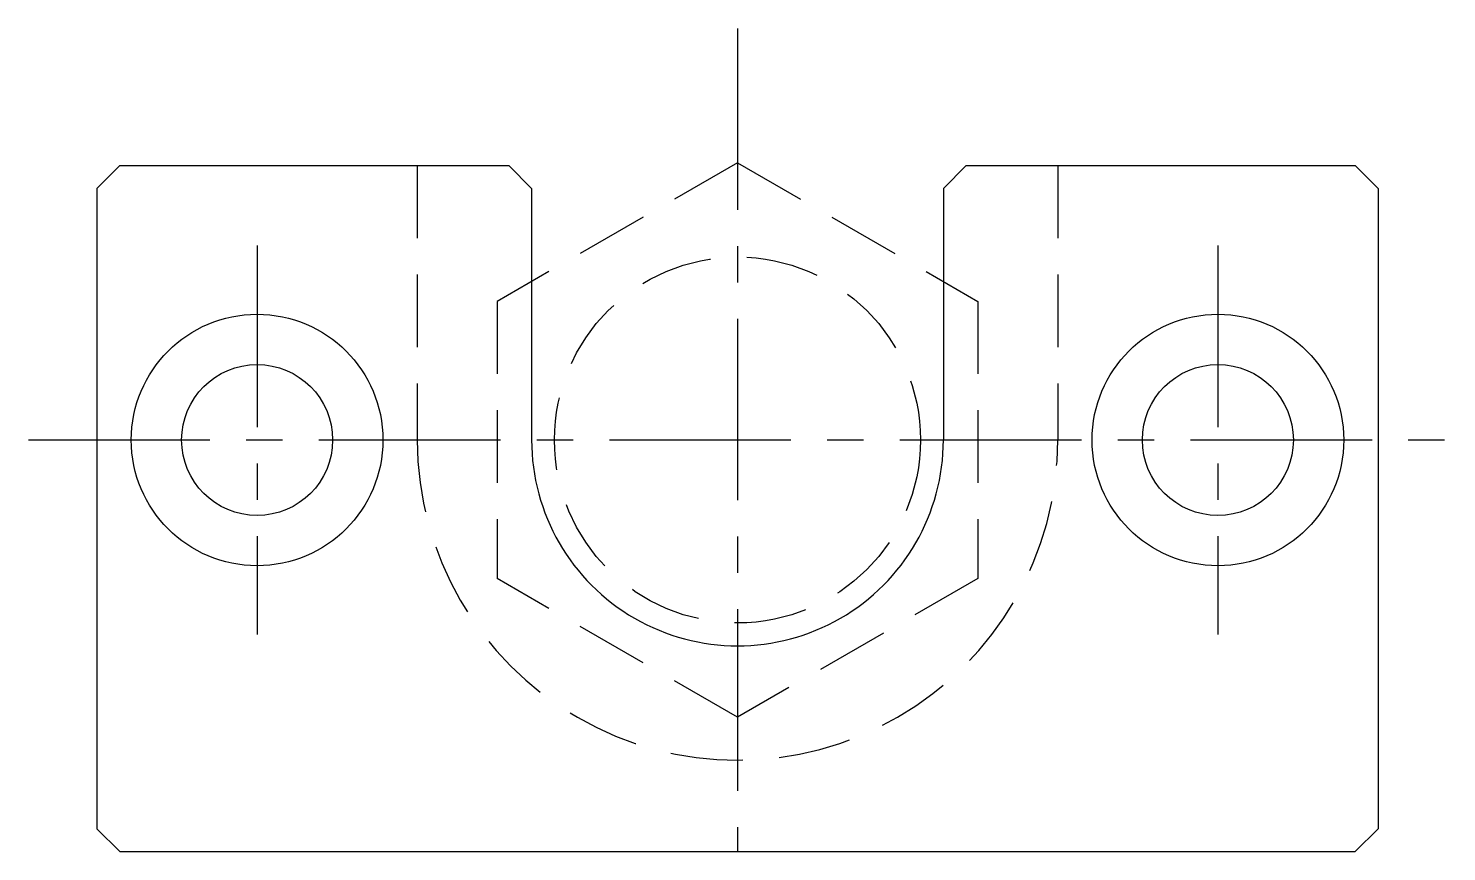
# Model space of a CAD drawing. Extents: x 21 to 322, y 20 to 272.
# Drawn here: x 260 to 322, y 103.5 to 139.5 of the extents above; entities outside this region: 2.
import ezdxf

# ---------------------------------------------------------------- set-up
doc = ezdxf.new("R2010")
doc.units = 0
doc.header["$LTSCALE"] = 0.25
doc.linetypes.add('CENTER', pattern=[50.8, 31.75, -6.35, 6.35, -6.35])
doc.linetypes.add('DASHED', pattern=[19.05, 12.7, -6.35])
doc.layers.get('0').update_dxf_attribs({"linetype": 'CONTINUOUS'})
doc.layers.add('CENTER', color=1, linetype='CENTER')

msp = doc.modelspace()

# ---------------------------------------------------------------- linework, layer by layer
for p, q in [((263.039522, 132.470589), (264.039522, 133.470589)), ((264.039522, 133.470589), (281.039522, 133.470589)), ((282.039522, 132.470589), (281.039522, 133.470589)), ((301.039522, 133.470589), (300.039522, 132.470589)), ((301.039522, 133.470589), (318.039522, 133.470589)), ((318.039522, 133.470589), (319.039522, 132.47059)), ((263.039522, 132.470589), (263.039522, 104.470589)), ((282.039522, 132.470589), (282.039522, 121.470589)), ((288.414522, 132.079399), (288.414522, 132.079499)), ((300.039522, 132.470589), (300.039522, 121.470589)), ((319.039522, 132.470589), (319.039522, 104.470589)), ((285.789522, 130.563855), (285.789622, 130.563855)), ((263.039522, 104.470589), (264.039522, 103.470589)), ((319.039522, 104.470589), (318.039522, 103.470589)), ((264.039522, 103.470589), (318.039522, 103.470589))]:
    msp.add_line(p, q)
at = {"color": 3, "linetype": 'DASHED'}
for p, q in [((277.039522, 133.470589), (277.039522, 121.470589)), ((291.039522, 133.594944), (280.539522, 127.532766)), ((291.039523, 133.594944), (301.539522, 127.532766)), ((305.039522, 133.470589), (305.039522, 121.470589)), ((280.539522, 127.532766), (280.539522, 115.408411)), ((301.539522, 127.532766), (301.539522, 115.408411)), ((291.039522, 109.346234), (280.539522, 115.408411)), ((301.539522, 115.408411), (291.039523, 109.346234))]:
    msp.add_line(p, q, dxfattribs=at)
msp.add_circle((291.039522, 121.470589), 8, dxfattribs=at)
for centre, radius in [((270.039522, 121.470589), 5.5), ((312.039522, 121.470589), 5.5), ((270.039522, 121.470589), 3.3), ((312.039522, 121.470589), 3.3)]:
    msp.add_circle(centre, radius)
msp.add_arc((291.039522, 121.470589), 14, 179.99999, 0.00001, dxfattribs=at)
msp.add_arc((291.039522, 121.470589), 9, 179.99999, 0.00001)
at = {"layer": 'CENTER', "color": 1, "linetype": 'CENTER'}
for p, q in [((291.039522, 139.470589), (291.039522, 103.470589)), ((270.039522, 129.970589), (270.039522, 112.970589)), ((312.039522, 129.970589), (312.039522, 112.970589)), ((260.039522, 121.470589), (322.039522, 121.470589))]:
    msp.add_line(p, q, dxfattribs=at)

# ---------------------------------------------------------------- texts
for s, p in [('HLRA 16', (20, 50)), ('HLRA16', (20, 20))]:
    msp.add_text(s, height=8).set_placement(p)

doc.saveas('drawing.dxf')
